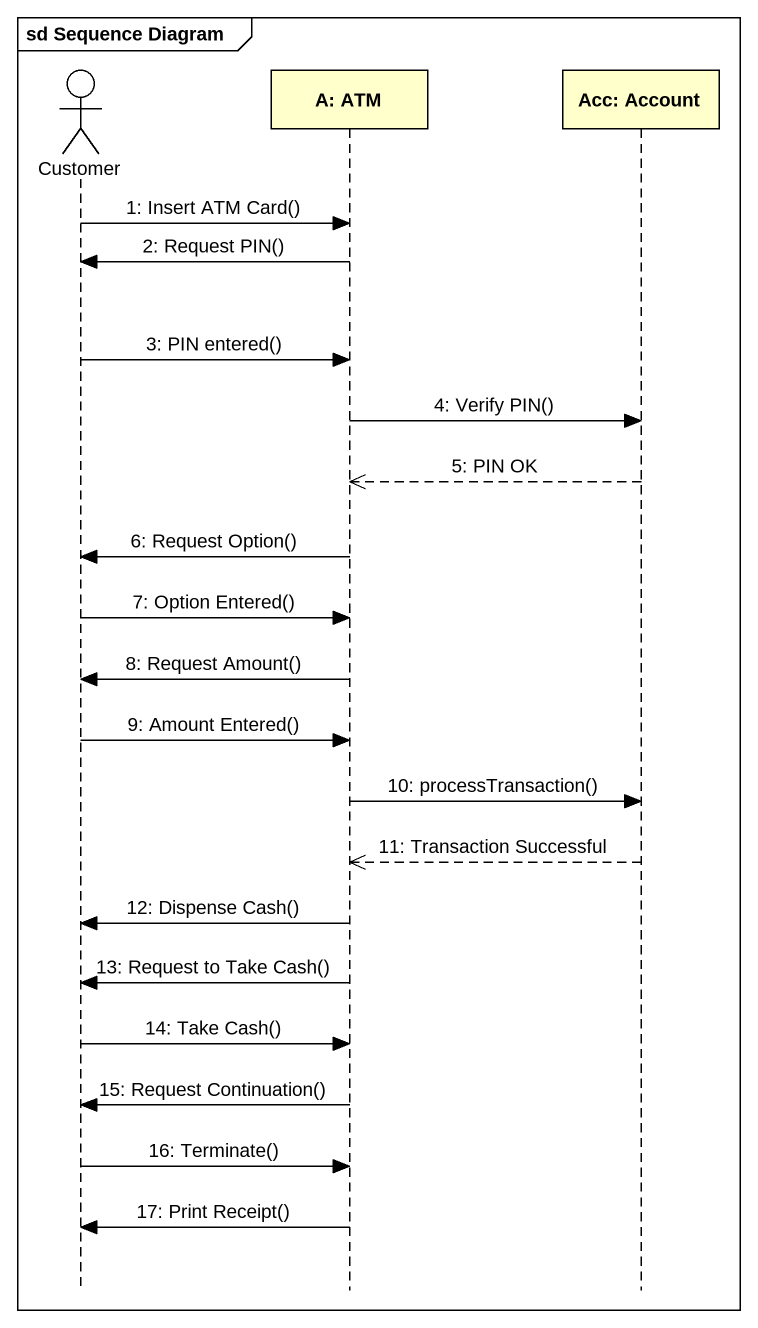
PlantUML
@startuml
mainframe sd Sequence Diagram
hide footbox
actor Customer
participant "A: ATM" as A_ATM
participant "Acc: Account" as Acc_Account

Customer -> A_ATM : 1: Insert ATM Card()
A_ATM -> Customer : 2: Request PIN()
Customer -> A_ATM : 3: PIN entered()
A_ATM -> Acc_Account : 4: Verify PIN()
Acc_Account -->> A_ATM : 5: PIN OK
A_ATM -> Customer : 6: Request Option()
Customer -> A_ATM : 7: Option Entered()
A_ATM -> Customer : 8: Request Amount()
Customer -> A_ATM : 9: Amount Entered()
A_ATM -> Acc_Account : 10: processTransaction()
Acc_Account -->> A_ATM : 11: Transaction Successful
A_ATM -> Customer : 12: Dispense Cash()
A_ATM -> Customer : 13: Request to Take Cash()
Customer -> A_ATM : 14: Take Cash()
A_ATM -> Customer : 15: Request Continuation()
Customer -> A_ATM : 16: Terminate()
A_ATM -> Customer : 17: Print Receipt()
@enduml
